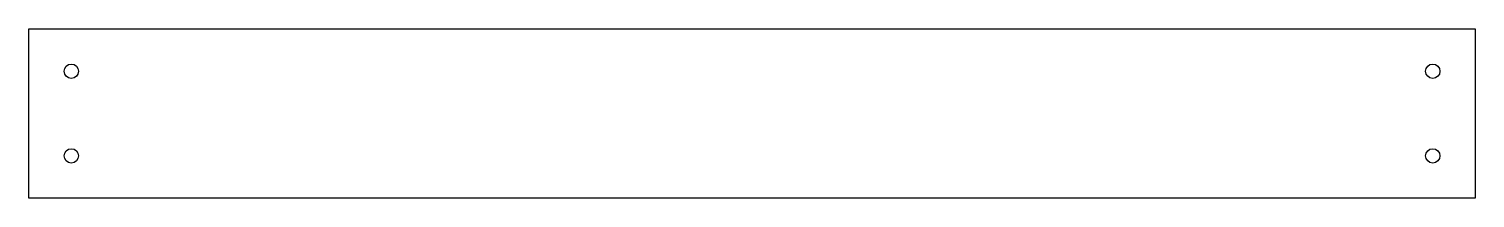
# Model space of a CAD drawing. Header units: millimetres. Extents: x 6 to 117, y 3 to 16.
import ezdxf

# ---------------------------------------------------------------- set-up
doc = ezdxf.new("R2010")
doc.units = ezdxf.units.MM
doc.layers.get('0').update_dxf_attribs({"linetype": 'CONTINUOUS'})

msp = doc.modelspace()

# ---------------------------------------------------------------- linework, layer by layer
for p, q in [((5.58, 15.87), (115.58, 15.87)), ((5.58, 2.87), (5.58, 15.87)), ((115.58, 15.87), (116.58, 15.87)), ((116.58, 15.87), (116.58, 2.87)), ((115.58, 2.87), (5.58, 2.87)), ((116.58, 2.87), (115.58, 2.87))]:
    msp.add_line(p, q)
for centre in [(8.83, 12.62), (113.33, 12.62), (113.33, 12.62), (8.83, 6.12), (113.33, 6.12), (113.33, 6.12)]:
    msp.add_circle(centre, 0.55)

doc.saveas('drawing.dxf')
